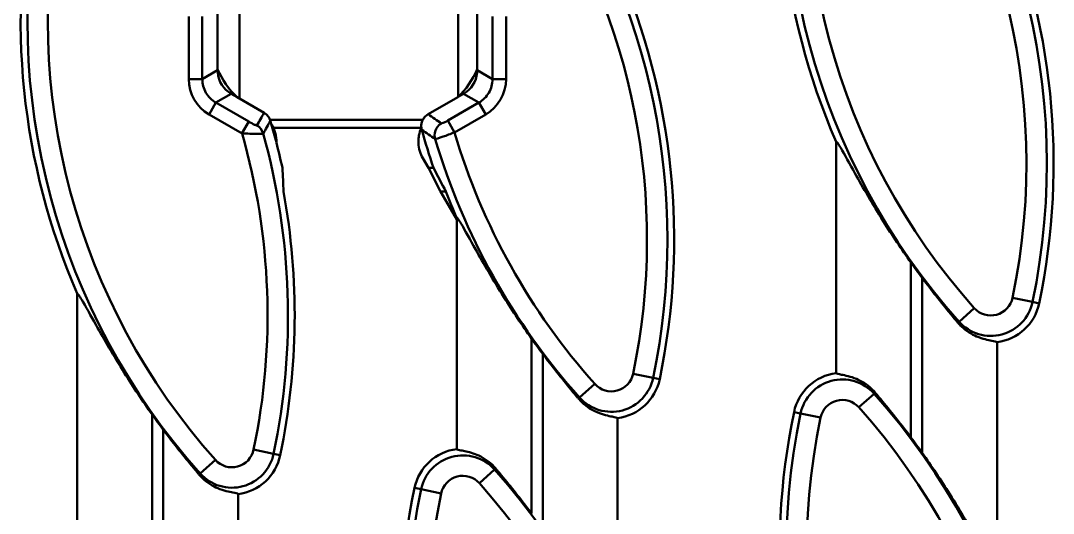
# Model space of a CAD drawing. Header units: millimetres. Extents: x 0 to 2219, y -32 to 1188.
# Drawn here: x 959 to 1034.6, y 491.2 to 527.3 of the extents above; entities that cross this region are included whole.
import ezdxf

# ---------------------------------------------------------------- set-up
doc = ezdxf.new("R2010")
doc.units = ezdxf.units.MM
doc.header["$LTSCALE"] = 2
doc.layers.add('Sichtbar (ISO)', color=7, linetype='Continuous', lineweight=50)
doc.layers.add('Sichtbar schmal (ISO)', color=7, linetype='Continuous', lineweight=50)

msp = doc.modelspace()

# ---------------------------------------------------------------- linework, layer by layer
at = {"layer": 'Sichtbar (ISO)'}
for p, q in [((973.4609, 538.4539), (973.4609, 523.6172)), ((992.4609, 523.6172), (992.4609, 538.4311)), ((975.072, 534.8592), (975.072, 521.5409)), ((991.072, 521.6831), (991.072, 534.8592)), ((974.8907, 521.6444), (974.4518, 521.8971)), ((974.8875, 521.6475), (976.8623, 520.5073)), ((988.8638, 520.3943), (991.0343, 521.6475)), ((991.47, 521.8971), (991.0311, 521.6444)), ((988.3755, 519.4089), (977.5451, 519.4089)), ((989.5085, 519.4089), (989.5079, 519.4089)), ((1018.7387, 518.3813), (1018.7387, 501.4505)), ((988.4839, 517.1853), (988.8962, 516.4711)), ((989.2694, 516.4711), (988.8962, 516.4711)), ((988.8962, 516.4711), (989.7752, 514.739)), ((990.178, 514.739), (989.7752, 514.739)), ((989.7752, 514.739), (990.9609, 512.6854)), ((990.9609, 512.8257), (990.9609, 512.6854)), ((990.9609, 512.8257), (990.9827, 512.8192)), ((990.9609, 512.6854), (990.9609, 495.8949)), ((963.1831, 507.2702), (963.1831, 490.3394)), ((1030.5165, 486.7831), (1030.5165, 503.7139)), ((1002.7387, 481.2276), (1002.7387, 498.1584)), ((974.9609, 475.672), (974.9609, 492.6028))]:
    msp.add_line(p, q, dxfattribs=at)
for centre, radius, start, end in [((1064.8101, 538.3491), 50.2124, 168.215004, 203.432382), ((1009.2545, 527.238), 50.2124, 168.215004, 203.432382), ((984.4451, 516.8153), 50.2124, 348.215004, 23.432382), ((956.6673, 511.2598), 50.2124, 348.215004, 23.432382), ((928.8895, 505.7042), 50.4749, 16.105197, 16.363665), ((928.8895, 505.7042), 50.4749, 14.475124, 16.104712), ((1037.0323, 532.7935), 50.4749, 195.546722, 198.867287), ((928.8895, 505.7042), 50.4749, 12.316484, 14.47465), ((928.8895, 505.7042), 50.2124, 348.215004, 10.365799), ((1037.0323, 532.7935), 50.2124, 201.0733, 203.432382), ((1064.8101, 538.3491), 49.775, 215.357831, 216.964052), ((1030.0628, 507.2978), 3.6124, 277.214909, 348.215004), ((1037.0323, 532.7935), 49.775, 215.357831, 216.964052), ((1019.1924, 497.8666), 3.6124, 97.214909, 168.215004), ((1002.285, 501.7422), 3.6124, 277.214909, 348.215004), ((1009.2545, 527.238), 49.775, 215.357831, 216.964052), ((1064.8101, 488.3491), 50.2124, 168.215004, 203.432382), ((984.4451, 466.8153), 49.775, 35.357831, 36.964052), ((974.5072, 496.1866), 3.6124, 277.214909, 348.215004), ((991.4146, 492.3111), 3.6124, 97.214909, 168.215004), ((1037.0323, 482.7935), 50.2124, 168.215004, 203.432382)]:
    msp.add_arc(centre, radius, start, end, dxfattribs=at)
for centre, major_axis, ratio, start_param, end_param in [((978.99, 526.0203), (4.1609, -4.3229), 0.9993402, 4.3437722, 4.764078), ((975.4759, 523.6345), (-1.7494, -1.01), 0.9900983, 5.7638847, 5.8476693), ((975.483, 523.6385), (-1.7153, -1.0861), 0.9850957, 5.8061805, 6.7609971), ((986.9318, 526.0203), (4.1609, 4.3229), 0.9993402, 4.6606999, 5.0810058), ((990.4388, 523.6385), (1.7153, -1.0861), 0.9850957, 5.8053735, 6.7601902), ((990.4459, 523.6345), (1.7494, -1.01), 0.9900983, 0.435516, 0.5193006), ((928.8895, 513.2796), (0, 49.9913), 0.9884519, 4.7415863, 4.7762727), ((1037.0323, 541.0056), (0, -54.1927), 0.9884519, 5.1822104, 5.2183954), ((996.4381, 516.4532), (-5.4937, -3.6135), 0.0730944, 0.0429929, 0.0793125)]:
    msp.add_ellipse(centre, major_axis=major_axis, ratio=ratio, start_param=start_param, end_param=end_param, dxfattribs=at)
for points, knots in [([(977.3198, 519.9247), (977.2841, 520.0462), (977.2245, 520.1603), (977.0683, 520.3593), (976.9718, 520.4441), (976.8623, 520.5073)], [0, 0, 0, 0, 0.03798897, 0.03798897, 0.075911842, 0.075911842, 0.075911842, 0.075911842]), ([(988.8638, 520.3943), (988.7794, 520.3456), (988.7026, 520.2841), (988.5696, 520.1419), (988.5134, 520.0613), (988.417, 519.8668), (988.3933, 519.7696), (988.3655, 519.6004), (988.3637, 519.5016), (988.3762, 519.4046)], [0, 0, 0, 0, 0.02922015, 0.02922015, 0.05840101, 0.05840101, 0.09435777, 0.09435777, 0.14198746, 0.14198746, 0.14198746, 0.14198746]), ([(977.7622, 518.3209), (977.7693, 518.5624), (977.74, 518.808), (977.6316, 519.2099), (977.5485, 519.4469), (977.3836, 519.7056)], [-0.21962546, -0.21962546, -0.21962546, -0.21962546, -0.09204104, -0.09204104, 0, 0, 0, 0]), ([(988.3762, 519.4046), (988.2971, 519.2291), (988.2375, 519.0436), (988.1773, 518.732), (988.1489, 518.5335), (988.1707, 518.0858), (988.2043, 517.8883), (988.3165, 517.5184), (988.3911, 517.3461), (988.4839, 517.1853)], [-0.30749087, -0.30749087, -0.30749087, -0.30749087, -0.19142055, -0.19142055, -0.11573013, -0.11573013, -0.05569277, -0.05569277, 0, 0, 0, 0]), ([(988.3762, 519.4046), (988.3791, 519.3809), (988.3829, 519.3577), (988.3923, 519.3113), (988.3978, 519.288), (988.4042, 519.265)], [0.000178825, 0.000178825, 0.000178825, 0.000178825, 0.007228671, 0.007228671, 0.014389797, 0.014389797, 0.014389797, 0.014389797]), ([(1024.2159, 509.5452), (1023.533, 510.5092), (1022.8364, 511.5465), (1021.4129, 513.8054), (1020.7046, 515.0263), (1019.7436, 516.744), (1019.3372, 517.494), (1018.9932, 518.0698), (1018.916, 518.1922), (1018.8009, 518.3463), (1018.7609, 518.3831), (1018.7387, 518.3813)], [-1.1741314, -1.1741314, -1.1741314, -1.1741314, -0.8282199, -0.8282199, -0.4165788, -0.4165788, -0.1554996, -0.1554996, -0.0777498, -0.0777498, -0.0059838, -0.0059838, -0.0059838, -0.0059838]), ([(996.4381, 503.9897), (995.7552, 504.9536), (995.0586, 505.991), (993.6351, 508.2498), (992.9268, 509.4708), (991.9658, 511.1885), (991.5594, 511.9385), (991.2154, 512.5142), (991.1382, 512.6366), (991.0381, 512.7707), (991.006, 512.8048), (990.9827, 512.8192)], [-1.1741314, -1.1741314, -1.1741314, -1.1741314, -0.8282199, -0.8282199, -0.4165788, -0.4165788, -0.1554996, -0.1554996, -0.0777498, -0.0777498, -0.0254886, -0.0254886, -0.0254886, -0.0254886]), ([(1027.6523, 505.1437), (1027.6078, 505.1965), (1027.5633, 505.2497), (1026.8119, 506.1477), (1026.0768, 507.0608), (1025.2934, 508.0826), (1025.1667, 508.2495), (1025.0392, 508.4187)], [0.70958265, 0.70958265, 0.70958265, 0.70958265, 0.73010989, 0.73010989, 1.0546565, 1.0546565, 1.11670002, 1.11670002, 1.11670002, 1.11670002]), ([(968.6604, 498.4341), (967.9775, 499.3981), (967.2809, 500.4354), (965.8573, 502.6943), (965.149, 503.9152), (964.188, 505.6329), (963.7816, 506.3829), (963.4376, 506.9587), (963.3604, 507.0811), (963.2453, 507.2352), (963.2053, 507.272), (963.1831, 507.2702)], [-1.1741314, -1.1741314, -1.1741314, -1.1741314, -0.8282199, -0.8282199, -0.4165788, -0.4165788, -0.1554996, -0.1554996, -0.0777498, -0.0777498, -0.0059838, -0.0059838, -0.0059838, -0.0059838]), ([(1030.5165, 503.7139), (1030.4661, 503.7526), (1030.3372, 503.7841), (1029.8615, 503.8766), (1029.4639, 503.9523), (1028.8561, 504.2113), (1028.6649, 504.3068), (1028.2812, 504.5501), (1028.0892, 504.6986), (1027.83, 504.9445), (1027.7395, 505.0407), (1027.6523, 505.1437)], [0.04336489, 0.04336489, 0.04336489, 0.04336489, 0.19996601, 0.19996601, 0.39993202, 0.39993202, 0.47560066, 0.47560066, 0.55126929, 0.55126929, 0.59299387, 0.59299387, 0.59299387, 0.59299387]), ([(999.8745, 499.5881), (999.8301, 499.641), (999.7855, 499.6941), (999.0341, 500.5921), (998.299, 501.5052), (997.5156, 502.527), (997.3889, 502.6939), (997.2615, 502.8631)], [0.70958265, 0.70958265, 0.70958265, 0.70958265, 0.73010989, 0.73010989, 1.0546565, 1.0546565, 1.11670002, 1.11670002, 1.11670002, 1.11670002]), ([(1018.7387, 501.4505), (1018.7891, 501.4118), (1018.918, 501.3803), (1019.3936, 501.2878), (1019.7913, 501.2121), (1020.3991, 500.9531), (1020.5902, 500.8576), (1020.974, 500.6143), (1021.1659, 500.4658), (1021.4251, 500.2199), (1021.5156, 500.1237), (1021.6029, 500.0207)], [0.04336489, 0.04336489, 0.04336489, 0.04336489, 0.19996601, 0.19996601, 0.39993202, 0.39993202, 0.47560066, 0.47560066, 0.55126929, 0.55126929, 0.59299387, 0.59299387, 0.59299387, 0.59299387]), ([(1021.6029, 500.0207), (1021.6473, 499.9679), (1021.6919, 499.9147), (1022.4433, 499.0167), (1023.1784, 498.1036), (1023.9618, 497.0818), (1024.0885, 496.9149), (1024.2159, 496.7457)], [0.70958265, 0.70958265, 0.70958265, 0.70958265, 0.73010989, 0.73010989, 1.0546565, 1.0546565, 1.11670002, 1.11670002, 1.11670002, 1.11670002]), ([(1002.7387, 498.1584), (1002.6883, 498.197), (1002.5594, 498.2285), (1002.0837, 498.3211), (1001.6861, 498.3967), (1001.0783, 498.6557), (1000.8872, 498.7512), (1000.5034, 498.9945), (1000.3115, 499.1431), (1000.0523, 499.389), (999.9618, 499.4851), (999.8745, 499.5881)], [0.04336489, 0.04336489, 0.04336489, 0.04336489, 0.19996601, 0.19996601, 0.39993202, 0.39993202, 0.47560066, 0.47560066, 0.55126929, 0.55126929, 0.59299387, 0.59299387, 0.59299387, 0.59299387]), ([(972.0967, 494.0325), (972.0523, 494.0854), (972.0077, 494.1386), (971.2563, 495.0366), (970.5212, 495.9497), (969.7379, 496.9715), (969.6111, 497.1384), (969.4837, 497.3076)], [0.70958265, 0.70958265, 0.70958265, 0.70958265, 0.73010989, 0.73010989, 1.0546565, 1.0546565, 1.11670002, 1.11670002, 1.11670002, 1.11670002]), ([(990.9609, 495.8949), (991.0044, 495.8612), (991.1063, 495.8322), (991.4856, 495.7567), (991.8092, 495.7014), (992.3379, 495.52), (992.529, 495.4431), (992.9241, 495.2375), (993.1276, 495.1078), (993.4872, 494.8242), (993.663, 494.6556), (993.8251, 494.4652)], [-2.57085399, -2.57085399, -2.57085399, -2.57085399, -2.43634603, -2.43634603, -2.2586107, -2.2586107, -2.17947539, -2.17947539, -2.10034008, -2.10034008, -2.02314062, -2.02314062, -2.02314062, -2.02314062]), ([(1025.0392, 495.6192), (1025.7222, 494.6552), (1026.4188, 493.6179), (1027.8423, 491.359), (1028.5506, 490.1381), (1029.5116, 488.4204), (1029.918, 487.6704), (1030.262, 487.0946), (1030.3392, 486.9722), (1030.4543, 486.8181), (1030.4943, 486.7813), (1030.5165, 486.7831)], [-1.1741314, -1.1741314, -1.1741314, -1.1741314, -0.8282199, -0.8282199, -0.4165788, -0.4165788, -0.1554996, -0.1554996, -0.0777498, -0.0777498, -0.0059838, -0.0059838, -0.0059838, -0.0059838]), ([(993.8251, 494.4652), (993.8695, 494.4123), (993.9141, 494.3592), (994.6655, 493.4612), (995.4006, 492.548), (996.184, 491.5263), (996.3107, 491.3594), (996.4381, 491.1902)], [0.70958265, 0.70958265, 0.70958265, 0.70958265, 0.73010989, 0.73010989, 1.0546565, 1.0546565, 1.11670002, 1.11670002, 1.11670002, 1.11670002]), ([(974.9609, 492.6028), (974.9105, 492.6415), (974.7816, 492.673), (974.306, 492.7655), (973.9083, 492.8412), (973.3006, 493.1001), (973.1094, 493.1957), (972.7256, 493.439), (972.5337, 493.5875), (972.2745, 493.8334), (972.184, 493.9296), (972.0967, 494.0325)], [0.04336489, 0.04336489, 0.04336489, 0.04336489, 0.19996601, 0.19996601, 0.39993202, 0.39993202, 0.47560066, 0.47560066, 0.55126929, 0.55126929, 0.59299387, 0.59299387, 0.59299387, 0.59299387])]:
    msp.add_open_spline(points, degree=3, knots=knots, dxfattribs=at)
at = {"layer": 'Sichtbar schmal (ISO)'}
for p, q in [((971.3483, 527.5506), (971.3483, 522.9705)), ((972.3409, 522.9705), (972.3409, 527.5506)), ((993.5809, 527.5506), (993.5809, 522.9705)), ((994.5735, 522.9705), (994.5735, 527.5506)), ((972.3409, 522.9705), (973.4609, 523.6172)), ((992.4609, 523.6172), (993.5809, 522.9705)), ((971.3483, 522.9705), (972.3409, 522.9705)), ((993.5809, 522.9705), (994.5735, 522.9705)), ((974.4518, 521.8971), (973.3334, 521.2514)), ((992.5884, 521.2514), (991.47, 521.8971)), ((973.3334, 521.2514), (972.8372, 520.3918)), ((975.7419, 519.8609), (973.3334, 521.2514)), ((992.5884, 521.2514), (990.3036, 519.9323)), ((993.0847, 520.3918), (992.5884, 521.2514)), ((972.8372, 520.3918), (975.2456, 519.0013)), ((990.7999, 519.0727), (993.0847, 520.3918)), ((975.2385, 518.989), (975.7409, 519.8593)), ((977.2939, 520.0009), (988.484, 520.0009)), ((990.3036, 519.9323), (990.7999, 519.0727)), ((1024.2159, 496.7457), (1024.2159, 509.5452)), ((1025.0392, 508.4187), (1025.0392, 495.6192)), ((1031.654, 506.9658), (1033.1168, 506.6606)), ((1033.1168, 506.6606), (1033.5991, 506.56)), ((1028.8507, 506.2146), (1027.7365, 505.2189)), ((1027.7365, 505.2189), (1027.6523, 505.1437)), ((996.4381, 491.1902), (996.4381, 503.9897)), ((997.2615, 502.8631), (997.2615, 490.0636)), ((1003.8762, 501.4102), (1005.339, 501.105)), ((1001.0729, 500.6591), (999.9587, 499.6634)), ((1005.339, 501.105), (1005.8213, 501.0044)), ((1021.5187, 499.9455), (1020.4044, 498.9498)), ((1021.5187, 499.9455), (1021.6029, 500.0207)), ((999.9587, 499.6634), (999.8745, 499.5881)), ((968.6604, 485.6346), (968.6604, 498.4341)), ((1016.1384, 498.5038), (1015.6561, 498.6044)), ((1016.1384, 498.5038), (1017.6011, 498.1986)), ((969.4837, 497.3076), (969.4837, 484.5081)), ((976.0985, 495.8547), (977.5613, 495.5495)), ((977.5613, 495.5495), (978.0435, 495.4488)), ((973.2952, 495.1035), (972.181, 494.1078)), ((993.7409, 494.3899), (993.8251, 494.4652)), ((972.181, 494.1078), (972.0967, 494.0325)), ((993.7409, 494.3899), (992.6267, 493.3942)), ((988.3606, 492.9483), (987.8783, 493.0489)), ((988.3606, 492.9483), (989.8234, 492.6431))]:
    msp.add_line(p, q, dxfattribs=at)
for centre, radius, start, end in [((984.4451, 516.8153), 49.7198, 348.215004, 41.784996), ((984.4451, 516.8153), 48.2255, 348.215004, 41.784996), ((1064.8101, 538.3491), 49.7198, 168.215004, 221.784996), ((1064.8101, 538.3491), 48.2255, 168.215004, 221.784996), ((956.6673, 511.2598), 49.7198, 348.215004, 34.982833), ((956.6673, 511.2598), 48.2255, 348.215004, 34.009143), ((1009.2545, 527.238), 49.7198, 168.215004, 221.784996), ((1009.2545, 527.238), 48.2255, 168.215004, 221.784996), ((928.8895, 505.7042), 48.2255, 348.215004, 16.005378), ((928.8895, 505.7042), 49.7198, 348.215004, 15.49594), ((1037.0323, 532.7935), 48.2255, 196.529779, 221.784996), ((1037.0323, 532.7935), 49.7198, 196.602302, 221.784996), ((1030.0628, 507.2978), 3.1198, 221.784996, 348.215004), ((1030.0628, 507.2978), 1.6255, 221.784996, 348.215004), ((1002.285, 501.7422), 1.6255, 221.784996, 348.215004), ((1002.285, 501.7422), 3.1198, 221.784996, 348.215004), ((1019.1924, 497.8666), 3.1198, 41.784996, 168.215004), ((984.4451, 466.8153), 49.7198, 348.215004, 41.784996), ((1019.1924, 497.8666), 1.6255, 41.784996, 168.215004), ((984.4451, 466.8153), 48.2255, 348.215004, 41.784996), ((1064.8101, 488.3491), 49.7198, 168.215004, 221.784996), ((1064.8101, 488.3491), 48.2255, 168.215004, 221.784996), ((974.5072, 496.1866), 3.1198, 221.784996, 348.215004), ((974.5072, 496.1866), 1.6255, 221.784996, 348.215004), ((991.4146, 492.3111), 3.1198, 41.784996, 168.215004), ((991.4146, 492.3111), 1.6255, 41.784996, 168.215004), ((956.6673, 461.2598), 49.7198, 348.215004, 41.784996), ((1037.0323, 482.7935), 49.7198, 168.215004, 221.784996), ((956.6673, 461.2598), 48.2255, 348.215004, 41.784996), ((1037.0323, 482.7935), 48.2255, 168.215004, 221.784996)]:
    msp.add_arc(centre, radius, start, end, dxfattribs=at)
for centre, major_axis, ratio, start_param, end_param in [((974.3709, 522.9965), (-2.6241, -1.515), 0.9900983, 5.7638847, 6.8024859), ((991.551, 522.9965), (2.6241, -1.515), 0.9900983, 5.7638847, 6.8024859), ((-3068.0363, 2854.5264), (4044.3419, -2335.0019), 0.1218693, 0.0001151, 0.0019846), ((1007.0965, 584.6438), (41.3164, -71.5621), 0.7016335, 5.3104452, 5.3261097), ((976.0348, 518.8708), (0.5502, -0.6842), 0.8530022, 1.1111477, 1.9976542), ((-3114.6342, 2774.3576), (4091.7417, -2254.8211), 0.1230788, 6.2820932, 6.2839547), ((4820.2083, 2610.6302), (-3854.6022, -2066.3565), 0.1220039, 0.0615331, 0.0635253)]:
    msp.add_ellipse(centre, major_axis=major_axis, ratio=ratio, start_param=start_param, end_param=end_param, dxfattribs=at)
for points in [[(973.3334, 521.2514), (973.0314, 521.4241), (972.5233, 521.9298), (972.3394, 522.6226), (972.3409, 522.9705)], [(993.5809, 522.9705), (993.5824, 522.6226), (993.3985, 521.9298), (992.8904, 521.4241), (992.5884, 521.2514)]]:
    msp.add_open_spline(points, degree=3, dxfattribs=at)
for points, knots in [([(976.3383, 519.5813), (976.3331, 519.5724), (976.2827, 519.5841), (976.0787, 519.6735), (975.8876, 519.7768), (975.7419, 519.8609)], [0, 0, 0, 0, 0.28571429, 0.42857143, 0.99999995, 0.99999995, 0.99999995, 0.99999995]), ([(989.8437, 519.7314), (989.6258, 519.6035), (989.3344, 519.2291), (989.333, 518.7686), (989.3853, 518.5872)], [0, 0, 0, 0, 0.5714286, 1, 1, 1, 1]), ([(990.3036, 519.9323), (990.2116, 519.8792), (989.9885, 519.7614), (989.8597, 519.7208), (989.8437, 519.7314)], [0, 0, 0, 0, 0.4285714, 1, 1, 1, 1]), ([(975.2456, 519.0013), (975.616, 518.9816), (976.0104, 518.9662), (976.3346, 518.9634), (976.4157, 518.9628), (976.4917, 518.9627), (976.5583, 518.9642), (976.6915, 518.9671), (976.7828, 518.9749), (976.802, 518.9879)], [0.00000003, 0.00000003, 0.00000003, 0.00000003, 0.57142857, 0.57142857, 0.57142857, 0.71428571, 0.71428571, 0.71428571, 1, 1, 1, 1]), ([(989.3853, 518.5872), (989.4249, 518.5833), (989.8124, 518.7013), (990.5098, 518.9608), (990.7999, 519.0727)], [0.00000002, 0.00000002, 0.00000002, 0.00000002, 0.57142857, 1, 1, 1, 1])]:
    msp.add_open_spline(points, degree=3, knots=knots, dxfattribs=at)

doc.saveas('drawing.dxf')
